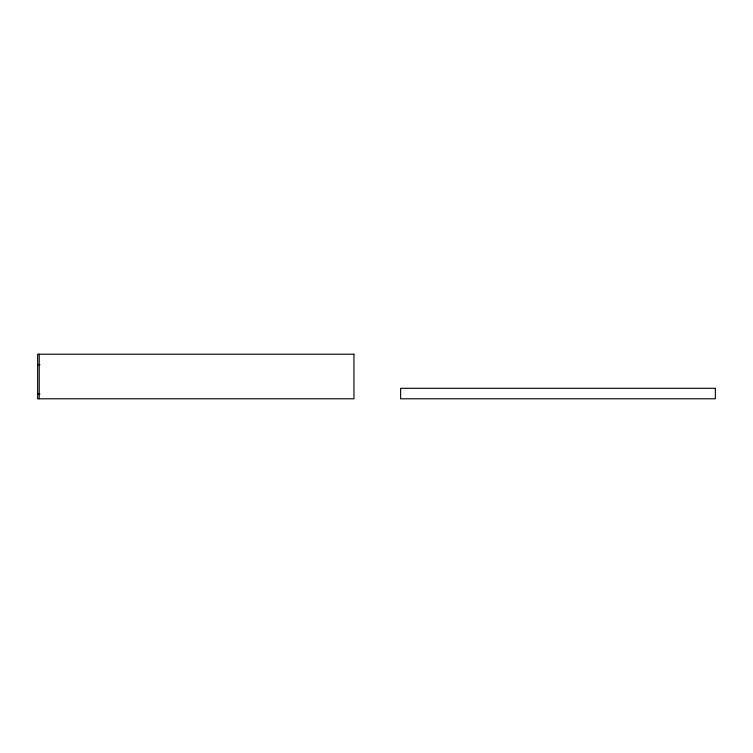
<?xml version="1.0" encoding="UTF-8"?>
<svg xmlns="http://www.w3.org/2000/svg" width="753" height="753" viewBox="0 0 753 753"><rect width="100%" height="100%" fill="white"/><g stroke="black" fill="none" stroke-linecap="round" stroke-linejoin="round"><path stroke-width="1.13" d="M37.65 364.697L39.975 364.697M37.65 393.97L39.975 393.97M39.231 354.211L39.231 398.789M353.948 354.211L37.65 354.211L37.65 398.789L353.948 398.789L353.948 354.211M715.35 388.303L400.634 388.303L400.634 398.789L715.35 398.789L715.35 388.303"/></g></svg>
